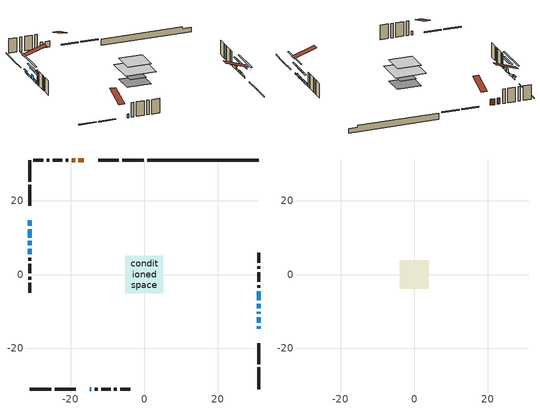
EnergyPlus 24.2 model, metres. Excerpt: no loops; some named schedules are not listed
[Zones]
conditioned space
 floor outside (Floor1 construction): -2.69,-2.69 -2.69,2.69 2.69,2.69 2.69,-2.69 z0.56
 floor adiabatic (AdiabaticFloorConstruction): -5.11,-5.11 -5.11,5.11 5.11,5.11 5.11,-5.11 z3
 floor foundation (Slab1 construction): -4.02,-3.55 -4.02,3.55 4.02,3.55 4.02,-3.55 z-1.57
 wall outside (RimJoist1 construction): -0.07,31.13 -5.94,31.13 / -31.13,-31.13 -25.27,-31.13 / -31.13,31.13 -31.13,25.27 / 31.13,-31.13 31.13,-25.27 z0.56:0.86
 wall outside (RimJoist2 construction): -6.87,31.13 -12.55,31.13 / -24.34,-31.13 -18.66,-31.13 / -31.13,24.34 -31.13,18.66 / 31.13,-24.34 31.13,-18.66 z0.56:0.86
 wall outside (AdiabaticWallConstruction 1): -16.41,31.13 -17.88,31.13 / -18.81,31.13 -19.68,31.13 z0.56:2.59
 wall outside (AdiabaticWallConstruction): -14.8,-31.13 -14.39,-31.13 z0.56:1.78; -31.13,14.8 -31.13,13.27 / 31.13,-13.16 31.13,-11.63 / 31.13,-10.71 31.13,-10.09 / -31.13,7.03 -31.13,5.51 z0.56:1.48; 31.13,-14.8 31.13,-14.09 z0.56:1.07; -31.13,12.35 -31.13,10.06 z0.56:1.17; 31.13,-9.17 31.13,-7.95 / 31.13,-7.02 31.13,-4.58 z0.56:1.32; -31.13,9.13 -31.13,7.96 z0.56:2.08
 wall outside (Wall1 construction): -20.61,31.13 -21.39,31.13 / -13.46,-31.13 -12.67,-31.13 / -31.13,4.58 -31.13,3.79 / 31.13,-3.65 31.13,-2.86 z0.56:5.44
 wall outside (Wall2 construction): -22.32,31.13 -24.9,31.13 / -11.74,-31.13 -9.16,-31.13 / -31.13,2.86 -31.13,0.28 / 31.13,-1.93 31.13,0.64 z0.56:5.44
 wall outside (Wall3 construction): -25.83,31.13 -26.55,31.13 / -8.23,-31.13 -7.51,-31.13 / -31.13,-0.64 -31.13,-1.37 / 31.13,1.57 31.13,2.3 z0.56:5.44
 wall outside (Wall4 construction): -27.48,31.13 -30.2,31.13 / -6.58,-31.13 -3.86,-31.13 / -31.13,-2.3 -31.13,-5.02 / 31.13,3.22 31.13,5.95 z0.56:5.44
 wall foundation (FoundationWall1 construction): 0.86,31.13,-1.57 0.86,31.13,0.56 28.11,31.13,0.56 28.11,31.13,-0.02 31.13,31.13,-0.02 31.13,31.13,-1.57
 window (WindowConstruction 7): -14.8,-31.13 -14.39,-31.13 z0.56:1.78
 window (WindowConstruction 6): -31.13,14.8 -31.13,13.27 z0.56:1.47
 window (WindowConstruction 8): 31.13,-14.8 31.13,-14.09 z0.56:1.07
 window (WindowConstruction 9): -31.13,12.34 -31.13,10.06 z0.56:1.17
 window (WindowConstruction): 31.13,-13.16 31.13,-11.63 z0.56:1.47
 window (WindowConstruction 1): 31.13,-10.71 31.13,-10.1 z0.56:1.47
 window (WindowConstruction 2): 31.13,-9.17 31.13,-7.95 z0.56:1.32
 window (WindowConstruction 3): -31.13,9.13 -31.13,7.96 z0.56:2.08
 window (WindowConstruction 4): -31.13,7.03 -31.13,5.51 z0.56:1.47
 window (WindowConstruction 5): 31.13,-7.02 31.13,-4.58 z0.56:1.32
 door (Door): -16.41,31.13 -17.88,31.13 z0.56:2.59
 door (Door 1): -18.81,31.13 -19.68,31.13 z0.56:2.59
 ceiling adiabatic (AdiabaticFloorConstruction): 5.11,-5.11 5.11,5.11 -5.11,5.11 -5.11,-5.11 z3
attic - vented
 floor to conditioned space (Floor2 construction Reversed): -3.9,-3.9 -3.9,3.9 3.9,3.9 3.9,-3.9 z5.44
 roof outside (Roof1 construction): -15.48,31.13,5.44 -15.48,23.53,7.97 -13.48,23.53,7.97 -13.48,31.13,5.44; -15.73,-31.13,5.44 -15.73,-23.53,7.97 -17.73,-23.53,7.97 -17.73,-31.13,5.44; -31.13,15.73,5.44 -23.53,15.73,7.97 -23.53,17.73,7.97 -31.13,17.73,5.44; 31.13,-15.73,5.44 23.53,-15.73,7.97 23.53,-17.73,7.97 31.13,-17.73,5.44
shading: -31.13,13.07 -31.13,15 -31.55,15 -31.55,13.07 z1.68; 31.13,-8.99 31.13,-19.9 31.55,-19.9 31.55,-8.99 z6.17; -31.13,4.96 -31.13,17.44 -31.55,17.44 -31.55,4.96 z6.27; 31.13,-9 31.13,-15.8 31.55,-15.8 31.55,-9 z4.11; 31.13,-7.46 31.13,-13.35 31.55,-13.35 31.55,-7.46 z4.11; 31.13,-5.31 31.13,-11.81 31.55,-11.81 31.55,-5.31 z3.96; -31.13,5.32 -31.13,11.77 -31.55,11.77 -31.55,5.32 z4.72; -31.13,2.87 -31.13,9.67 -31.55,9.67 -31.55,2.87 z4.11; 31.13,-4.38 31.13,-7.22 31.55,-7.22 31.55,-4.38 z1.52
[Building]
Building 1: Terrain=Suburbs
[Site:Location]
Trenton AP_ON: Latitude {deg}=44.12; Longitude {deg}=-77.53; Time Zone {hr}=-5; Elevation {m}=86; Keep Site Location Information=Yes
[Site:GroundTemperature:Shallow]
3.8015, 1.8568, 1.70106, 2.62392, 6.3287, 10.0162, 13.2131, 15.2382, 15.4103, 13.7632, 10.6478, 7.07342
[Site:WaterMainsTemperature]
Calculation Method=Schedule; Temperature Schedule=mains temperature schedule
[Material] Roughness=Rough; Thermal Absorptance=0.9
Name | Thickness {m} | Conductivity {W/m-K} | Density {kg/m3} | Specific Heat {J/kg-K} | Solar Absorptance | Visible Absorptance
asphalt or fiberglass shingles | 0.00635 | 0.162714 | 1121.4 | 1465.45 | 0.95 | 0.95
ceiling loosefill ins | 0.0846667 | 0.0480833 | 16.02 | 1046.75 | 0.7 | 0.7
ceiling stud and cavity | 0.1397 | 0.422 | 65.682 | 1177.47 | 0.7 | 0.7
concrete 4.0 in. | 0.1016 | 1.803125 | 2242.8 | 837.4 | 0.7 | 0.7
concrete 8.0 in. | 0.2032 | 1.803125 | 2242.8 | 837.4 | 0.7 | 0.7
door material | 0.04445 | 0.327969 | 512.64 | 1214.23 | 0.7 | 0.7
door material 1 | 0.04445 | 0.188738 | 512.64 | 1214.23 | 0.7 | 0.7
exterior vertical ins | 0.0301356 | 0.029427 | 32.04 | 1214.23 | 0.7 | 0.7
floor covering | 0.0127 | 0.0433444 | 54.468 | 1339.84 | 0.6 | 0.6
floor rigid ins; wall rigid ins | 0.512978 | 0.029427 | 32.04 | 1214.23 | 0.7 | 0.7
floor stud and cavity | 0.1397 | 0.120721 | 92.3553 | 1139.71 | 0.7 | 0.7
floor stud and cavity 1 | 0.1397 | 1.75129 | 37.0049 | 1207.88 | 0.7 | 0.7
furniture material conditioned space 1 | 0.1524 | 0.115458 | 640.8 | 1214.23 | 0.6 | 0.6
gypsum board | 0.0127 | 0.160291 | 801 | 837.4 | 0.6 | 0.6
gypsum board 1 | 0.0127 | 0.160291 | 801 | 837.4 | 0.7 | 0.7
osb sheathing 0.5 in. | 0.0127 | 0.115458 | 512.64 | 1214.23 | 0.7 | 0.7
osb sheathing 0.75 in. | 0.01905 | 0.115458 | 512.64 | 1214.23 | 0.7 | 0.7
osb sheathing 2.0 in. | 0.0508 | 0.115458 | 512.64 | 1214.23 | 0.7 | 0.7
rim joist stud and cavity | 0.0508 | 0.0451784 | 125.044 | 1163.47 | 0.6 | 0.6
rim joist stud and cavity 1 | 0.0508 | 0.055419 | 125.044 | 1163.47 | 0.6 | 0.6
wall stud and cavity | 0.1397 | 0.104668 | 139.0536 | 1170.24 | 0.7 | 0.7
wall stud and cavity 1 | 0.1397 | 0.117365 | 139.0536 | 1170.24 | 0.7 | 0.7
wall stud and cavity 2 | 0.1397 | 0.105363 | 139.0536 | 1170.24 | 0.7 | 0.7
wall stud and cavity 3 | 0.1397 | 0.117713 | 139.0536 | 1170.24 | 0.7 | 0.7
wall stud and cavity 4 | 0.0889 | 0.380278 | 52.3479 | 1209.89 | 0.7 | 0.7
wall stud and cavity 5 | 0.0889 | 0.391764 | 83.0341 | 1211.67 | 0.7 | 0.7
wood siding | 0.0254 | 0.102417 | 544.68 | 1172.36 | 0.91 | 0.91
wood siding 1; wood siding 2; wood siding 3 | 0.0254 | 0.102417 | 544.68 | 1172.36 | 0.7 | 0.7
[WindowMaterial:SimpleGlazingSystem]
Name | U-Factor {W/m2-K} | Solar Heat Gain Coefficient
WindowMaterial | 2.45346 | 0.62
WindowMaterial 1 | 2.56248 | 0.57
WindowMaterial 2 | 2.94859 | 0.64
WindowMaterial 3 | 2.42337 | 0.63
WindowMaterial 4 | 3.026374 | 0.54
WindowMaterial 5 | 3.00537 | 0.57
WindowMaterial 6 | 2.58292 | 0.56
[Construction]
AdiabaticFloorConstruction: floor stud and cavity 1, floor rigid ins, osb sheathing 0.75 in., floor covering
AdiabaticWallConstruction: wood siding 2, wall rigid ins, wall stud and cavity 4, gypsum board
AdiabaticWallConstruction 1: wood siding 3, wall rigid ins, wall stud and cavity 4, gypsum board
Door: door material
Door 1: door material 1
Floor1 construction: floor stud and cavity, osb sheathing 0.75 in., floor covering
Floor2 construction Reversed: gypsum board, ceiling stud and cavity, ceiling loosefill ins
FoundationWall1 construction: concrete 8.0 in., gypsum board 1
furniture construction conditioned space 1: furniture material conditioned space 1
PartitionWallConstruction: gypsum board, wall stud and cavity 5, gypsum board
RimJoist1 construction: wood siding 1, osb sheathing 2.0 in., rim joist stud and cavity
RimJoist2 construction: wood siding 1, osb sheathing 2.0 in., rim joist stud and cavity 1
Roof1 construction: asphalt or fiberglass shingles
Slab1 construction: concrete 4.0 in.
Wall1 construction: wood siding, osb sheathing 0.5 in., wall stud and cavity, gypsum board
Wall2 construction: wood siding, osb sheathing 0.5 in., wall stud and cavity 1, gypsum board
Wall3 construction: wood siding, osb sheathing 0.5 in., wall stud and cavity 2, gypsum board
Wall4 construction: wood siding, osb sheathing 0.5 in., wall stud and cavity 3, gypsum board
WindowConstruction; WindowConstruction 4; WindowConstruction 6: WindowMaterial
WindowConstruction 1: WindowMaterial 1
WindowConstruction 2; WindowConstruction 5: WindowMaterial 2
WindowConstruction 3: WindowMaterial 3
WindowConstruction 7: WindowMaterial 4
WindowConstruction 8: WindowMaterial 5
WindowConstruction 9: WindowMaterial 6
[Zone] Multiplier=1; Part of Total Floor Area=Yes
Name | Volume {m3}
attic - vented | 25.1036
conditioned space | 405.1
[Space]
Name | Zone | Volume {m3}
attic - vented 1 | attic - vented | 25.1036
conditioned space 1 | conditioned space | 405.1
[ZoneInfiltration:EffectiveLeakageArea]
infil attic - vented 1: Zone or Space=attic - vented 1; Schedule=Always On Discrete; Effective Air Leakage Area {cm2}=2661.38; Stack Coefficient=0.000176316; Wind Coefficient=8.97153e-06
[ZoneMixing]
whole house fan mix: Zone or Space=attic - vented; Schedule=Always On Continuous; Design Flow Rate Calculation Method=Flow/Zone; Design Flow Rate {m3/s}=0; Source Zone or Space=conditioned space
[SurfaceProperty:ExposedFoundationPerimeter]
Slab1: Exposed Perimeter Calculation Method=TotalExposedPerimeter; Total Exposed Perimeter {m}=30.278
[InternalMass] Zone or ZoneList=conditioned space; Space or SpaceList=conditioned space 1
Name | Construction | Surface Area {m2}
furniture mass conditioned space 1 | furniture construction conditioned space 1 | 76.2282
partition wall mass | PartitionWallConstruction | 190.571
[Lights]
interior lighting: Zone or ZoneList or Space or SpaceList=conditioned space 1; Schedule=interior lighting schedule; Design Level Calculation Method=LightingLevel; Lighting Level {W}=343.2; Return Air Fraction=0; Fraction Radiant=0.6; Fraction Visible=0.2; Fraction Replaceable=1
[People]
occupants: Zone or ZoneList or Space or SpaceList=conditioned space 1; Number of People Schedule=occupants schedule; Number of People Calculation Method=People; Number of People=3; Fraction Radiant=0.314171; Sensible Heat Fraction=0.56303; Activity Level Schedule=occupants activity schedule; Carbon Dioxide Generation Rate {m3/s-W}=0; Enable ASHRAE 55 Comfort Warnings=No; Mean Radiant Temperature Calculation Type=EnclosureAveraged
[ElectricEquipment] Zone or ZoneList or Space or SpaceList=conditioned space 1; Design Level Calculation Method=EquipmentLevel
Name | Schedule | Design Level {W} | Fraction Latent | Fraction Radiant | Fraction Lost
clothes dryer | clothes dryer schedule | 140.772 | 0.015 | 0.081 | 0.85
clothes washer | clothes washer schedule | 32.1985 | 0.03 | 0.162 | 0.7
cooking range | cooking range schedule | 215.147 | 0.08 | 0.432 | 0.2
dishwasher | dishwasher schedule | 66.8632 | 0.3 | 0.18 | 0.4
fridge | fridge schedule | 72.9452 | 0 | 0.6 | 0
mech vent bath fan 0 | mech vent bath fan 0 schedule | 2.2 | 0 | 0 | 1
mech vent house fan | mech vent house fan schedule | 0 | 0 | 0 | 1
mech vent house fan cfis | mech vent house fan cfis schedule | 0 | 0 | 0 | 0
misc plug loads | misc plug loads schedule | 494.7 | 0.045 | 0.513 | 0.1
whole house fan | Always On Discrete | 0 | 0 | 0 | 1
[OtherEquipment] Zone or ZoneList or Space or SpaceList=conditioned space 1; Design Level Calculation Method=EquipmentLevel
Name | Fuel Type | Schedule | Design Level {W} | Fraction Latent | Fraction Radiant | Fraction Lost
clothes dryer 1 | Electricity | clothes dryer schedule | 0 | 0.015 | 0.081 | 0.85
cooking range 1 | Electricity | cooking range schedule | 0 | 0.08 | 0.432 | 0.2
general water use latent | None | general water use schedule | 62.594 | 1 | 0 | 0
general water use sensible | None | general water use schedule | -61.6891 | 0 | 0.6 | 0
mech vent house fan latent load | None | Always On Discrete | 0 | 1 | 0 | 0
mech vent house fan sensible load | None | Always On Discrete | 0 | 0 | 0 | 0
water heater energy adjustment1 | NaturalGas | Always On Discrete | 0.01 | 0 | 0 | 1
[ZoneInfiltration:DesignFlowRate] Zone or ZoneList or Space or SpaceList=conditioned space 1; Schedule=Always On Discrete; Design Flow Rate Calculation Method=Flow/Zone; Design Flow Rate {m3/s}=0
infil flow; natural vent flow; whole house fan flow
[Foundation:Kiva]
Foundation Kiva 1: Initial Indoor Air Temperature {C}=18; Wall Height Above Grade {m}=0.560009; Wall Depth Below Slab {m}=0.2032; Custom Block Material Name 1=exterior vertical ins; Custom Block Depth 1 {m}=2.13; Custom Block X Position 1 {m}=0.2159; Custom Block Z Position 1 {m}=0
[Foundation:Kiva:Settings]
Soil Conductivity {W/m-K}=0.849921; Soil Density {kg/m3}=1842.3; Soil Specific Heat {J/kg-K}=418.7; Ground Solar Absorptivity=0.9; Ground Thermal Absorptivity=0.9; Ground Surface Roughness {m}=0.03; Far-Field Width {m}=40; Deep-Ground Boundary Condition=ZeroFlux; Deep-Ground Depth {m}=40; Minimum Cell Dimension {m}=0.2; Maximum Cell Growth Coefficient=3; Simulation Timestep=Timestep
[Exterior:Lights]
exterior lighting: Schedule=exterior lighting schedule; Design Level {W}=75.6
[Schedule:Constant]
Name | Hourly Value
Always On Continuous; mech vent house fan schedule; mech vent house fan cfis schedule; Always On Discrete | 1
occupants activity schedule | 117.228
fridge schedule | 0
[Schedule:Week:Daily]
interior lighting schedule Week Rule - Jan1-Jan27: interior lighting schedule day, interior lighting schedule day, interior lighting schedule day, interior lighting schedule day, interior lighting schedule day, interior lighting schedule day, interior lighting schedule day, interior lighting schedule default day, interior lighting schedule default day, interior lighting schedule default day, interior lighting schedule default day, interior lighting schedule default day
interior lighting schedule Week Rule - Jan28-Feb3: interior lighting schedule day, interior lighting schedule day, interior lighting schedule day, interior lighting schedule day, interior lighting schedule day 1, interior lighting schedule day 1, interior lighting schedule day 1, interior lighting schedule default day, interior lighting schedule default day, interior lighting schedule default day, interior lighting schedule default day, interior lighting schedule default day
interior lighting schedule Week Rule - Feb4-Feb24: interior lighting schedule day 1, interior lighting schedule day 1, interior lighting schedule day 1, interior lighting schedule day 1, interior lighting schedule day 1, interior lighting schedule day 1, interior lighting schedule day 1, interior lighting schedule default day, interior lighting schedule default day, interior lighting schedule default day, interior lighting schedule default day, interior lighting schedule default day
interior lighting schedule Week Rule - Feb25-Mar3: interior lighting schedule day 1, interior lighting schedule day 1, interior lighting schedule day 1, interior lighting schedule day 1, interior lighting schedule day 2, interior lighting schedule day 2, interior lighting schedule day 2, interior lighting schedule default day, interior lighting schedule default day, interior lighting schedule default day, interior lighting schedule default day, interior lighting schedule default day
interior lighting schedule Week Rule - Mar4-Mar31: interior lighting schedule day 2, interior lighting schedule day 2, interior lighting schedule day 2, interior lighting schedule day 2, interior lighting schedule day 2, interior lighting schedule day 2, interior lighting schedule day 2, interior lighting schedule default day, interior lighting schedule default day, interior lighting schedule default day, interior lighting schedule default day, interior lighting schedule default day
interior lighting schedule Week Rule - Apr1-Apr28: interior lighting schedule day 3, interior lighting schedule day 3, interior lighting schedule day 3, interior lighting schedule day 3, interior lighting schedule day 3, interior lighting schedule day 3, interior lighting schedule day 3, interior lighting schedule default day, interior lighting schedule default day, interior lighting schedule default day, interior lighting schedule default day, interior lighting schedule default day
interior lighting schedule Week Rule - Apr29-May5: interior lighting schedule day 3, interior lighting schedule day 3, interior lighting schedule day 4, interior lighting schedule day 4, interior lighting schedule day 4, interior lighting schedule day 4, interior lighting schedule day 4, interior lighting schedule default day, interior lighting schedule default day, interior lighting schedule default day, interior lighting schedule default day, interior lighting schedule default day
interior lighting schedule Week Rule - May6-May26: interior lighting schedule day 4, interior lighting schedule day 4, interior lighting schedule day 4, interior lighting schedule day 4, interior lighting schedule day 4, interior lighting schedule day 4, interior lighting schedule day 4, interior lighting schedule default day, interior lighting schedule default day, interior lighting schedule default day, interior lighting schedule default day, interior lighting schedule default day
interior lighting schedule Week Rule - May27-Jun2: interior lighting schedule day 4, interior lighting schedule day 4, interior lighting schedule day 4, interior lighting schedule day 4, interior lighting schedule day 4, interior lighting schedule day 5, interior lighting schedule day 5, interior lighting schedule default day, interior lighting schedule default day, interior lighting schedule default day, interior lighting schedule default day, interior lighting schedule default day
interior lighting schedule Week Rule - Jun3-Jun30: interior lighting schedule day 5, interior lighting schedule day 5, interior lighting schedule day 5, interior lighting schedule day 5, interior lighting schedule day 5, interior lighting schedule day 5, interior lighting schedule day 5, interior lighting schedule default day, interior lighting schedule default day, interior lighting schedule default day, interior lighting schedule default day, interior lighting schedule default day
interior lighting schedule Week Rule - Jul1-Jul28: interior lighting schedule day 6, interior lighting schedule day 6, interior lighting schedule day 6, interior lighting schedule day 6, interior lighting schedule day 6, interior lighting schedule day 6, interior lighting schedule day 6, interior lighting schedule default day, interior lighting schedule default day, interior lighting schedule default day, interior lighting schedule default day, interior lighting schedule default day
interior lighting schedule Week Rule - Jul29-Aug4: interior lighting schedule day 6, interior lighting schedule day 6, interior lighting schedule day 6, interior lighting schedule day 7, interior lighting schedule day 7, interior lighting schedule day 7, interior lighting schedule day 7, interior lighting schedule default day, interior lighting schedule default day, interior lighting schedule default day, interior lighting schedule default day, interior lighting schedule default day
interior lighting schedule Week Rule - Aug5-Aug25: interior lighting schedule day 7, interior lighting schedule day 7, interior lighting schedule day 7, interior lighting schedule day 7, interior lighting schedule day 7, interior lighting schedule day 7, interior lighting schedule day 7, interior lighting schedule default day, interior lighting schedule default day, interior lighting schedule default day, interior lighting schedule default day, interior lighting schedule default day
interior lighting schedule Week Rule - Aug26-Sep1: interior lighting schedule day 7, interior lighting schedule day 7, interior lighting schedule day 7, interior lighting schedule day 7, interior lighting schedule day 7, interior lighting schedule day 7, interior lighting schedule day 8, interior lighting schedule default day, interior lighting schedule default day, interior lighting schedule default day, interior lighting schedule default day, interior lighting schedule default day
interior lighting schedule Week Rule - Sep2-Sep29: interior lighting schedule day 8, interior lighting schedule day 8, interior lighting schedule day 8, interior lighting schedule day 8, interior lighting schedule day 8, interior lighting schedule day 8, interior lighting schedule day 8, interior lighting schedule default day, interior lighting schedule default day, interior lighting schedule default day, interior lighting schedule default day, interior lighting schedule default day
interior lighting schedule Week Rule - Sep30-Oct6: interior lighting schedule day 8, interior lighting schedule day 9, interior lighting schedule day 9, interior lighting schedule day 9, interior lighting schedule day 9, interior lighting schedule day 9, interior lighting schedule day 9, interior lighting schedule default day, interior lighting schedule default day, interior lighting schedule default day, interior lighting schedule default day, interior lighting schedule default day
interior lighting schedule Week Rule - Oct7-Oct27: interior lighting schedule day 9, interior lighting schedule day 9, interior lighting schedule day 9, interior lighting schedule day 9, interior lighting schedule day 9, interior lighting schedule day 9, interior lighting schedule day 9, interior lighting schedule default day, interior lighting schedule default day, interior lighting schedule default day, interior lighting schedule default day, interior lighting schedule default day
interior lighting schedule Week Rule - Oct28-Nov3: interior lighting schedule day 9, interior lighting schedule day 9, interior lighting schedule day 9, interior lighting schedule day 9, interior lighting schedule day 10, interior lighting schedule day 10, interior lighting schedule day 10, interior lighting schedule default day, interior lighting schedule default day, interior lighting schedule default day, interior lighting schedule default day, interior lighting schedule default day
interior lighting schedule Week Rule - Nov4-Nov24: interior lighting schedule day 10, interior lighting schedule day 10, interior lighting schedule day 10, interior lighting schedule day 10, interior lighting schedule day 10, interior lighting schedule day 10, interior lighting schedule day 10, interior lighting schedule default day, interior lighting schedule default day, interior lighting schedule default day, interior lighting schedule default day, interior lighting schedule default day
interior lighting schedule Week Rule - Nov25-Dec1: interior lighting schedule day 10, interior lighting schedule day 10, interior lighting schedule day 10, interior lighting schedule day 10, interior lighting schedule day 10, interior lighting schedule day 10, interior lighting schedule day 11, interior lighting schedule default day, interior lighting schedule default day, interior lighting schedule default day, interior lighting schedule default day, interior lighting schedule default day
interior lighting schedule Week Rule - Dec2-Dec31: interior lighting schedule day 11, interior lighting schedule day 11, interior lighting schedule day 11, interior lighting schedule day 11, interior lighting schedule day 11, interior lighting schedule day 11, interior lighting schedule day 11, interior lighting schedule default day, interior lighting schedule default day, interior lighting schedule default day, interior lighting schedule default day, interior lighting schedule default day
occupants schedule Week Rule - Jan1-Dec31: occupants schedule day, occupants schedule day, occupants schedule day, occupants schedule day, occupants schedule day, occupants schedule day, occupants schedule day, occupants schedule default day, occupants schedule default day, occupants schedule default day, occupants schedule default day, occupants schedule default day
clothes dryer schedule Week Rule - Jan1-Dec31: clothes dryer schedule day, clothes dryer schedule day, clothes dryer schedule day, clothes dryer schedule day, clothes dryer schedule day, clothes dryer schedule day, clothes dryer schedule day, clothes dryer schedule default day, clothes dryer schedule default day, clothes dryer schedule default day, clothes dryer schedule default day, clothes dryer schedule default day
clothes washer schedule Week Rule - Jan1-Dec31: clothes washer schedule day, clothes washer schedule day, clothes washer schedule day, clothes washer schedule day, clothes washer schedule day, clothes washer schedule day, clothes washer schedule day, clothes washer schedule default day, clothes washer schedule default day, clothes washer schedule default day, clothes washer schedule default day, clothes washer schedule default day
cooking range schedule Week Rule - Jan1-Dec31: cooking range schedule day, cooking range schedule day, cooking range schedule day, cooking range schedule day, cooking range schedule day, cooking range schedule day, cooking range schedule day, cooking range schedule default day, cooking range schedule default day, cooking range schedule default day, cooking range schedule default day, cooking range schedule default day
dishwasher schedule Week Rule - Jan1-Dec31: dishwasher schedule day, dishwasher schedule day, dishwasher schedule day, dishwasher schedule day, dishwasher schedule day, dishwasher schedule day, dishwasher schedule day, dishwasher schedule default day, dishwasher schedule default day, dishwasher schedule default day, dishwasher schedule default day, dishwasher schedule default day
mech vent bath fan 0 schedule Week Rule - Jan1-Dec31: mech vent bath fan 0 schedule day, mech vent bath fan 0 schedule day, mech vent bath fan 0 schedule day, mech vent bath fan 0 schedule day, mech vent bath fan 0 schedule day, mech vent bath fan 0 schedule day, mech vent bath fan 0 schedule day, mech vent bath fan 0 schedule default day, mech vent bath fan 0 schedule default day, mech vent bath fan 0 schedule default day, mech vent bath fan 0 schedule default day, mech vent bath fan 0 schedule default day
misc plug loads schedule Week Rule - Jan1-Dec31: misc plug loads schedule day, misc plug loads schedule day, misc plug loads schedule day, misc plug loads schedule day, misc plug loads schedule day, misc plug loads schedule day, misc plug loads schedule day, misc plug loads schedule default day, misc plug loads schedule default day, misc plug loads schedule default day, misc plug loads schedule default day, misc plug loads schedule default day
general water use schedule Week Rule - Jan1-Dec31: general water use schedule day, general water use schedule day, general water use schedule day, general water use schedule day, general water use schedule day, general water use schedule day, general water use schedule day, general water use schedule default day, general water use schedule default day, general water use schedule default day, general water use schedule default day, general water use schedule default day
exterior lighting schedule Week Rule - Jan1-Jan27: exterior lighting schedule day, exterior lighting schedule day, exterior lighting schedule day, exterior lighting schedule day, exterior lighting schedule day, exterior lighting schedule day, exterior lighting schedule day, exterior lighting schedule default day, exterior lighting schedule default day, exterior lighting schedule default day, exterior lighting schedule default day, exterior lighting schedule default day
exterior lighting schedule Week Rule - Jan28-Feb3: exterior lighting schedule day, exterior lighting schedule day, exterior lighting schedule day, exterior lighting schedule day, exterior lighting schedule day 1, exterior lighting schedule day 1, exterior lighting schedule day 1, exterior lighting schedule default day, exterior lighting schedule default day, exterior lighting schedule default day, exterior lighting schedule default day, exterior lighting schedule default day
exterior lighting schedule Week Rule - Feb4-Feb24: exterior lighting schedule day 1, exterior lighting schedule day 1, exterior lighting schedule day 1, exterior lighting schedule day 1, exterior lighting schedule day 1, exterior lighting schedule day 1, exterior lighting schedule day 1, exterior lighting schedule default day, exterior lighting schedule default day, exterior lighting schedule default day, exterior lighting schedule default day, exterior lighting schedule default day
exterior lighting schedule Week Rule - Feb25-Mar3: exterior lighting schedule day 1, exterior lighting schedule day 1, exterior lighting schedule day 1, exterior lighting schedule day 1, exterior lighting schedule day 2, exterior lighting schedule day 2, exterior lighting schedule day 2, exterior lighting schedule default day, exterior lighting schedule default day, exterior lighting schedule default day, exterior lighting schedule default day, exterior lighting schedule default day
exterior lighting schedule Week Rule - Mar4-Mar31: exterior lighting schedule day 2, exterior lighting schedule day 2, exterior lighting schedule day 2, exterior lighting schedule day 2, exterior lighting schedule day 2, exterior lighting schedule day 2, exterior lighting schedule day 2, exterior lighting schedule default day, exterior lighting schedule default day, exterior lighting schedule default day, exterior lighting schedule default day, exterior lighting schedule default day
exterior lighting schedule Week Rule - Apr1-Apr28: exterior lighting schedule day 3, exterior lighting schedule day 3, exterior lighting schedule day 3, exterior lighting schedule day 3, exterior lighting schedule day 3, exterior lighting schedule day 3, exterior lighting schedule day 3, exterior lighting schedule default day, exterior lighting schedule default day, exterior lighting schedule default day, exterior lighting schedule default day, exterior lighting schedule default day
exterior lighting schedule Week Rule - Apr29-May5: exterior lighting schedule day 3, exterior lighting schedule day 3, exterior lighting schedule day 4, exterior lighting schedule day 4, exterior lighting schedule day 4, exterior lighting schedule day 4, exterior lighting schedule day 4, exterior lighting schedule default day, exterior lighting schedule default day, exterior lighting schedule default day, exterior lighting schedule default day, exterior lighting schedule default day
exterior lighting schedule Week Rule - May6-May26: exterior lighting schedule day 4, exterior lighting schedule day 4, exterior lighting schedule day 4, exterior lighting schedule day 4, exterior lighting schedule day 4, exterior lighting schedule day 4, exterior lighting schedule day 4, exterior lighting schedule default day, exterior lighting schedule default day, exterior lighting schedule default day, exterior lighting schedule default day, exterior lighting schedule default day
exterior lighting schedule Week Rule - May27-Jun2: exterior lighting schedule day 4, exterior lighting schedule day 4, exterior lighting schedule day 4, exterior lighting schedule day 4, exterior lighting schedule day 4, exterior lighting schedule day 5, exterior lighting schedule day 5, exterior lighting schedule default day, exterior lighting schedule default day, exterior lighting schedule default day, exterior lighting schedule default day, exterior lighting schedule default day
exterior lighting schedule Week Rule - Jun3-Jun30: exterior lighting schedule day 5, exterior lighting schedule day 5, exterior lighting schedule day 5, exterior lighting schedule day 5, exterior lighting schedule day 5, exterior lighting schedule day 5, exterior lighting schedule day 5, exterior lighting schedule default day, exterior lighting schedule default day, exterior lighting schedule default day, exterior lighting schedule default day, exterior lighting schedule default day
exterior lighting schedule Week Rule - Jul1-Jul28: exterior lighting schedule day 6, exterior lighting schedule day 6, exterior lighting schedule day 6, exterior lighting schedule day 6, exterior lighting schedule day 6, exterior lighting schedule day 6, exterior lighting schedule day 6, exterior lighting schedule default day, exterior lighting schedule default day, exterior lighting schedule default day, exterior lighting schedule default day, exterior lighting schedule default day
exterior lighting schedule Week Rule - Jul29-Aug4: exterior lighting schedule day 6, exterior lighting schedule day 6, exterior lighting schedule day 6, exterior lighting schedule day 7, exterior lighting schedule day 7, exterior lighting schedule day 7, exterior lighting schedule day 7, exterior lighting schedule default day, exterior lighting schedule default day, exterior lighting schedule default day, exterior lighting schedule default day, exterior lighting schedule default day
exterior lighting schedule Week Rule - Aug5-Aug25: exterior lighting schedule day 7, exterior lighting schedule day 7, exterior lighting schedule day 7, exterior lighting schedule day 7, exterior lighting schedule day 7, exterior lighting schedule day 7, exterior lighting schedule day 7, exterior lighting schedule default day, exterior lighting schedule default day, exterior lighting schedule default day, exterior lighting schedule default day, exterior lighting schedule default day
exterior lighting schedule Week Rule - Aug26-Sep1: exterior lighting schedule day 7, exterior lighting schedule day 7, exterior lighting schedule day 7, exterior lighting schedule day 7, exterior lighting schedule day 7, exterior lighting schedule day 7, exterior lighting schedule day 8, exterior lighting schedule default day, exterior lighting schedule default day, exterior lighting schedule default day, exterior lighting schedule default day, exterior lighting schedule default day
exterior lighting schedule Week Rule - Sep2-Sep29: exterior lighting schedule day 8, exterior lighting schedule day 8, exterior lighting schedule day 8, exterior lighting schedule day 8, exterior lighting schedule day 8, exterior lighting schedule day 8, exterior lighting schedule day 8, exterior lighting schedule default day, exterior lighting schedule default day, exterior lighting schedule default day, exterior lighting schedule default day, exterior lighting schedule default day
exterior lighting schedule Week Rule - Sep30-Oct6: exterior lighting schedule day 8, exterior lighting schedule day 9, exterior lighting schedule day 9, exterior lighting schedule day 9, exterior lighting schedule day 9, exterior lighting schedule day 9, exterior lighting schedule day 9, exterior lighting schedule default day, exterior lighting schedule default day, exterior lighting schedule default day, exterior lighting schedule default day, exterior lighting schedule default day
exterior lighting schedule Week Rule - Oct7-Oct27: exterior lighting schedule day 9, exterior lighting schedule day 9, exterior lighting schedule day 9, exterior lighting schedule day 9, exterior lighting schedule day 9, exterior lighting schedule day 9, exterior lighting schedule day 9, exterior lighting schedule default day, exterior lighting schedule default day, exterior lighting schedule default day, exterior lighting schedule default day, exterior lighting schedule default day
exterior lighting schedule Week Rule - Oct28-Nov3: exterior lighting schedule day 9, exterior lighting schedule day 9, exterior lighting schedule day 9, exterior lighting schedule day 9, exterior lighting schedule day 10, exterior lighting schedule day 10, exterior lighting schedule day 10, exterior lighting schedule default day, exterior lighting schedule default day, exterior lighting schedule default day, exterior lighting schedule default day, exterior lighting schedule default day
exterior lighting schedule Week Rule - Nov4-Nov24: exterior lighting schedule day 10, exterior lighting schedule day 10, exterior lighting schedule day 10, exterior lighting schedule day 10, exterior lighting schedule day 10, exterior lighting schedule day 10, exterior lighting schedule day 10, exterior lighting schedule default day, exterior lighting schedule default day, exterior lighting schedule default day, exterior lighting schedule default day, exterior lighting schedule default day
exterior lighting schedule Week Rule - Nov25-Dec1: exterior lighting schedule day 10, exterior lighting schedule day 10, exterior lighting schedule day 10, exterior lighting schedule day 10, exterior lighting schedule day 10, exterior lighting schedule day 10, exterior lighting schedule day 11, exterior lighting schedule default day, exterior lighting schedule default day, exterior lighting schedule default day, exterior lighting schedule default day, exterior lighting schedule default day
[Schedule:Year]
interior lighting schedule: interior lighting schedule Week Rule - Jan1-Jan27, 1, 1, 1, 27, interior lighting schedule Week Rule - Jan28-Feb3, 1, 28, 2, 3, interior lighting schedule Week Rule - Feb4-Feb24, 2, 4, 2, 24, interior lighting schedule Week Rule - Feb25-Mar3, 2, 25, 3, 3, interior lighting schedule Week Rule - Mar4-Mar31, 3, 4, 3, 31, interior lighting schedule Week Rule - Apr1-Apr28, 4, 1, 4, 28, interior lighting schedule Week Rule - Apr29-May5, 4, 29, 5, 5, interior lighting schedule Week Rule - May6-May26, 5, 6, 5, 26, interior lighting schedule Week Rule - May27-Jun2, 5, 27, 6, 2, interior lighting schedule Week Rule - Jun3-Jun30, 6, 3, 6, 30, interior lighting schedule Week Rule - Jul1-Jul28, 7, 1, 7, 28, interior lighting schedule Week Rule - Jul29-Aug4, 7, 29, 8, 4, interior lighting schedule Week Rule - Aug5-Aug25, 8, 5, 8, 25, interior lighting schedule Week Rule - Aug26-Sep1, 8, 26, 9, 1, interior lighting schedule Week Rule - Sep2-Sep29, 9, 2, 9, 29, interior lighting schedule Week Rule - Sep30-Oct6, 9, 30, 10, 6, interior lighting schedule Week Rule - Oct7-Oct27, 10, 7, 10, 27, interior lighting schedule Week Rule - Oct28-Nov3, 10, 28, 11, 3, interior lighting schedule Week Rule - Nov4-Nov24, 11, 4, 11, 24, interior lighting schedule Week Rule - Nov25-Dec1, 11, 25, 12, 1, interior lighting schedule Week Rule - Dec2-Dec31, 12, 2, 12, 31
occupants schedule: occupants schedule Week Rule - Jan1-Dec31, 1, 1, 12, 31
clothes dryer schedule: clothes dryer schedule Week Rule - Jan1-Dec31, 1, 1, 12, 31
clothes washer schedule: clothes washer schedule Week Rule - Jan1-Dec31, 1, 1, 12, 31
cooking range schedule: cooking range schedule Week Rule - Jan1-Dec31, 1, 1, 12, 31
dishwasher schedule: dishwasher schedule Week Rule - Jan1-Dec31, 1, 1, 12, 31
mech vent bath fan 0 schedule: mech vent bath fan 0 schedule Week Rule - Jan1-Dec31, 1, 1, 12, 31
misc plug loads schedule: misc plug loads schedule Week Rule - Jan1-Dec31, 1, 1, 12, 31
general water use schedule: general water use schedule Week Rule - Jan1-Dec31, 1, 1, 12, 31
exterior lighting schedule: exterior lighting schedule Week Rule - Jan1-Jan27, 1, 1, 1, 27, exterior lighting schedule Week Rule - Jan28-Feb3, 1, 28, 2, 3, exterior lighting schedule Week Rule - Feb4-Feb24, 2, 4, 2, 24, exterior lighting schedule Week Rule - Feb25-Mar3, 2, 25, 3, 3, exterior lighting schedule Week Rule - Mar4-Mar31, 3, 4, 3, 31, exterior lighting schedule Week Rule - Apr1-Apr28, 4, 1, 4, 28, exterior lighting schedule Week Rule - Apr29-May5, 4, 29, 5, 5, exterior lighting schedule Week Rule - May6-May26, 5, 6, 5, 26, exterior lighting schedule Week Rule - May27-Jun2, 5, 27, 6, 2, exterior lighting schedule Week Rule - Jun3-Jun30, 6, 3, 6, 30, exterior lighting schedule Week Rule - Jul1-Jul28, 7, 1, 7, 28, exterior lighting schedule Week Rule - Jul29-Aug4, 7, 29, 8, 4, exterior lighting schedule Week Rule - Aug5-Aug25, 8, 5, 8, 25, exterior lighting schedule Week Rule - Aug26-Sep1, 8, 26, 9, 1, exterior lighting schedule Week Rule - Sep2-Sep29, 9, 2, 9, 29, exterior lighting schedule Week Rule - Sep30-Oct6, 9, 30, 10, 6, exterior lighting schedule Week Rule - Oct7-Oct27, 10, 7, 10, 27, exterior lighting schedule Week Rule - Oct28-Nov3, 10, 28, 11, 3, exterior lighting schedule Week Rule - Nov4-Nov24, 11, 4, 11, 24, exterior lighting schedule Week Rule - Nov25-Dec1, 11, 25, 12, 1, exterior lighting schedule Week Rule - Dec2-Dec31, 12, 2, 12, 31
[Schedule:Compact]
mains temperature schedule: Through: 01/01, For: AllDays, Until: 24:00, 7.86667, Through: 01/02, For: AllDays, Until: 24:00, 7.8, Through: 01/03, For: AllDays, Until: 24:00, 7.735, Through: 01/04, For: AllDays, Until: 24:00, 7.67111, Through: 01/05, For: AllDays, Until: 24:00, 7.60778, Through: 01/06, For: AllDays, Until: 24:00, 7.54611, Through: 01/07, For: AllDays, Until: 24:00, 7.48611, Through: 01/08, For: AllDays, Until: 24:00, 7.42667, Through: 01/09, For: AllDays, Until: 24:00, 7.36889, Through: 01/10, For: AllDays, Until: 24:00, 7.31222, Through: 01/11, For: AllDays, Until: 24:00, 7.25722, Through: 01/12, For: AllDays, Until: 24:00, 7.20333, Through: 01/13, For: AllDays, Until: 24:00, 7.15056, Through: 01/14, For: AllDays, Until: 24:00, 7.09944, Through: 01/15, For: AllDays, Until: 24:00, 7.04944, Through: 01/16, For: AllDays, Until: 24:00, 7.00111, Through: 01/17, For: AllDays, Until: 24:00, 6.95389, Through: 01/18, For: AllDays, Until: 24:00, 6.90778, Through: 01/19, For: AllDays, Until: 24:00, 6.86389, Through: 01/20, For: AllDays, Until: 24:00, 6.82111, Through: 01/21, For: AllDays, Until: 24:00, 6.77944, Through: 01/22, For: AllDays, Until: 24:00, 6.73944, Through: 01/23, For: AllDays, Until: 24:00, 6.70111, Through: 01/24, For: AllDays, Until: 24:00, 6.66444, Through: 01/25, For: AllDays, Until: 24:00, 6.62889, Through: 01/26, For: AllDays, Until: 24:00, 6.595, Through: 01/27, For: AllDays, Until: 24:00, 6.56222, Through: 01/28, For: AllDays, Until: 24:00, 6.53167, Through: 01/29, For: AllDays, Until: 24:00, 6.50222, Through: 01/30, For: AllDays, Until: 24:00, 6.47444, Through: 01/31, For: AllDays, Until: 24:00, 6.44833, Through: 02/01, For: AllDays, Until: 24:00, 6.42333, Through: 02/02, For: AllDays, Until: 24:00, 6.40056, Through: 02/03, For: AllDays, Until: 24:00, 6.37889, Through: 02/04, For: AllDays, Until: 24:00, 6.35889, Through: 02/05, For: AllDays, Until: 24:00, 6.34056, Through: 02/06, For: AllDays, Until: 24:00, 6.32389, Through: 02/07, For: AllDays, Until: 24:00, 6.30833, Through: 02/08, For: AllDays, Until: 24:00, 6.295, Through: 02/09, For: AllDays, Until: 24:00, 6.28278, Through: 02/10, For: AllDays, Until: 24:00, 6.27278, Through: 02/11, For: AllDays, Until: 24:00, 6.26389, Through: 02/12, For: AllDays, Until: 24:00, 6.25667, Through: 02/13, For: AllDays, Until: 24:00, 6.25111, Through: 02/14, For: AllDays, Until: 24:00, 6.24722, Through: 02/15, For: AllDays, Until: 24:00, 6.245, Through: 02/16, For: AllDays, Until: 24:00, 6.24444, Through: 02/17, For: AllDays, Until: 24:00, 6.24556, Through: 02/18, For: AllDays, Until: 24:00, 6.24778, Through: 02/19, For: AllDays, Until: 24:00, 6.25222, Through: 02/20, For: AllDays, Until: 24:00, 6.25778, Through: 02/21, For: AllDays, Until: 24:00, 6.26556, Through: 02/22, For: AllDays, Until: 24:00, 6.27444, Through: 02/23, For: AllDays, Until: 24:00, 6.285, Through: 02/24, For: AllDays, Until: 24:00, 6.29778, Through: 02/25, For: AllDays, Until: 24:00, 6.31167, Through: 02/26, For: AllDays, Until: 24:00, 6.32722, Through: 02/27, For: AllDays, Until: 24:00, 6.34389, Through: 02/28, For: AllDays, Until: 24:00, 6.36278, Through: 03/01, For: AllDays, Until: 24:00, 6.38333, Through: 03/02, For: AllDays, Until: 24:00, 6.405, Through: 03/03, For: AllDays, Until: 24:00, 6.42833, Through: 03/04, For: AllDays, Until: 24:00, 6.45333, Through: 03/05, For: AllDays, Until: 24:00, 6.48, Through: 03/06, For: AllDays, Until: 24:00, 6.50833, Through: 03/07, For: AllDays, Until: 24:00, 6.53778, Through: 03/08, For: AllDays, Until: 24:00, 6.56889, Through: 03/09, For: AllDays, Until: 24:00, 6.60167, Through: 03/10, For: AllDays, Until: 24:00, 6.63611, Through: 03/11, For: AllDays, Until: 24:00, 6.67167, Through: 03/12, For: AllDays, Until: 24:00, 6.70889, Through: 03/13, For: AllDays, Until: 24:00, 6.74778, Through: 03/14, For: AllDays, Until: 24:00, 6.78778, Through: 03/15, For: AllDays, Until: 24:00, 6.82944, Through: 03/16, For: AllDays, Until: 24:00, 6.87278, Through: 03/17, For: AllDays, Until: 24:00, 6.91722, Through: 03/18, For: AllDays, Until: 24:00, 6.96333, Through: 03/19, For: AllDays, Until: 24:00, 7.01056, Through: 03/20, For: AllDays, Until: 24:00, 7.05944, Through: 03/21, For: AllDays, Until: 24:00, 7.11, Through: 03/22, For: AllDays, Until: 24:00, 7.16111, Through: 03/23, For: AllDays, Until: 24:00, 7.21444, Through: 03/24, For: AllDays, Until: 24:00, 7.26833, Through: 03/25, For: AllDays, Until: 24:00, 7.32389, Through: 03/26, For: AllDays, Until: 24:00, 7.38111, Through: 03/27, For: AllDays, Until: 24:00, 7.43889, Through: 03/28, For: AllDays, Until: 24:00, 7.49833, Through: 03/29, For: AllDays, Until: 24:00, 7.55889, Through: 03/30, For: AllDays, Until: 24:00, 7.62111, Through: 03/31, For: AllDays, Until: 24:00, 7.68389, Through: 04/01, For: AllDays, Until: 24:00, 7.74833, Through: 04/02, For: AllDays, Until: 24:00, 7.81389, Through: 04/03, For: AllDays, Until: 24:00, 7.88056, Through: 04/04, For: AllDays, Until: 24:00, 7.94833, Through: 04/05, For: AllDays, Until: 24:00, 8.01722, Through: 04/06, For: AllDays, Until: 24:00, 8.08722, Through: 04/07, For: AllDays, Until: 24:00, 8.15833, Through: 04/08, For: AllDays, Until: 24:00, 8.23056, Through: 04/09, For: AllDays, Until: 24:00, 8.30333, Through: 04/10, For: AllDays, Until: 24:00, 8.37778, Through: 04/11, For: AllDays, Until: 24:00, 8.45278, Through: 04/12, For: AllDays, Until: 24:00, 8.52889, Through: 04/13, For: AllDays, Until: 24:00, 8.60611, Through: 04/14, For: AllDays, Until: 24:00, 8.68389, Through: 04/15, For: AllDays, Until: 24:00, 8.76278, Through: 04/16, For: AllDays, Until: 24:00, 8.84278, Through: 04/17, For: AllDays, Until: 24:00, 8.92333, Through: 04/18, For: AllDays, Until: 24:00, 9.005, Through: 04/19, For: AllDays, Until: 24:00, 9.08722, Through: 04/20, For: AllDays, Until: 24:00, 9.17, Through: 04/21, For: AllDays, Until: 24:00, 9.25389, Through: 04/22, For: AllDays, Until: 24:00, 9.33833, Through: 04/23, For: AllDays, Until: 24:00, 9.42389, Through: 04/24, For: AllDays, Until: 24:00, 9.51, Through: 04/25, For: AllDays, Until: 24:00, 9.59611, Through: 04/26, For: AllDays, Until: 24:00, 9.68333, Through: 04/27, For: AllDays, Until: 24:00, 9.77111, Through: 04/28, For: AllDays, Until: 24:00, 9.86, Through: 04/29, For: AllDays, Until: 24:00, 9.94889, Through: 04/30, For: AllDays, Until: 24:00, 10.0383, Through: 05/01, For: AllDays, Until: 24:00, 10.1283, Through: 05/02, For: AllDays, Until: 24:00, 10.2189, Through: 05/03, For: AllDays, Until: 24:00, 10.3094, Through: 05/04, For: AllDays, Until: 24:00, 10.4006, Through: 05/05, For: AllDays, Until: 24:00, 10.4928, Through: 05/06, For: AllDays, Until: 24:00, 10.5844, Through: 05/07, For: AllDays, Until: 24:00, 10.6772, Through: 05/08, For: AllDays, Until: 24:00, 10.7694, Through: 05/09, For: AllDays, Until: 24:00, 10.8628, Through: 05/10, For: AllDays, Until: 24:00, 10.9561, Through: 05/11, For: AllDays, Until: 24:00, 11.0494, Through: 05/12, For: AllDays, Until: 24:00, 11.1433, Through: 05/13, For: AllDays, Until: 24:00, 11.2372, Through: 05/14, For: AllDays, Until: 24:00, 11.3311, Through: 05/15, For: AllDays, Until: 24:00, 11.425, Through: 05/16, For: AllDays, Until: 24:00, 11.5194, Through: 05/17, For: AllDays, Until: 24:00, 11.6133, Through: 05/18, For: AllDays, Until: 24:00, 11.7078, Through: 05/19, For: AllDays, Until: 24:00, 11.8022, Through: 05/20, For: AllDays, Until: 24:00, 11.8967, Through: 05/21, For: AllDays, Until: 24:00, 11.9906, Through: 05/22, For: AllDays, Until: 24:00, 12.085, Through: 05/23, For: AllDays, Until: 24:00, 12.1789, Through: 05/24, For: AllDays, Until: 24:00, 12.2728, Through: 05/25, For: AllDays, Until: 24:00, 12.3667, Through: 05/26, For: AllDays, Until: 24:00, 12.46, Through: 05/27, For: AllDays, Until: 24:00, 12.5533, Through: 05/28, For: AllDays, Until: 24:00, 12.6467, Through: 05/29, For: AllDays, Until: 24:00, 12.7394, Through: 05/30, For: AllDays, Until: 24:00, 12.8317, Through: 05/31, For: AllDays, Until: 24:00, 12.9239, Through: 06/01, For: AllDays, Until: 24:00, 13.0161, Through: 06/02, For: AllDays, Until: 24:00, 13.1072, Through: 06/03, For: AllDays, Until: 24:00, 13.1983, Through: 06/04, For: AllDays, Until: 24:00, 13.2889, Through: 06/05, For: AllDays, Until: 24:00, 13.3789, Through: 06/06, For: AllDays, Until: 24:00, 13.4689, Through: 06/07, For: AllDays, Until: 24:00, 13.5578, Through: 06/08, For: AllDays, Until: 24:00, 13.6467, Through: 06/09, For: AllDays, Until: 24:00, 13.7344, Through: 06/10, For: AllDays, Until: 24:00, 13.8217, Through: 06/11, For: AllDays, Until: 24:00, 13.9089, Through: 06/12, For: AllDays, Until: 24:00, 13.995, Through: 06/13, For: AllDays, Until: 24:00, 14.0806, Through: 06/14, For: AllDays, Until: 24:00, 14.165, Through: 06/15, For: AllDays, Until: 24:00, 14.2494, Through: 06/16, For: AllDays, Until: 24:00, 14.3328, Through: 06/17, For: AllDays, Until: 24:00, 14.415, Through: 06/18, For: AllDays, Until: 24:00, 14.4967, Through: 06/19, For: AllDays, Until: 24:00, 14.5778, Through: 06/20, For: AllDays, Until: 24:00, 14.6578, Through: 06/21, For: AllDays, Until: 24:00, 14.7372, Through: 06/22, For: AllDays, Until: 24:00, 14.8156, Through: 06/23, For: AllDays, Until: 24:00, 14.8928, Through: 06/24, For: AllDays, Until: 24:00, 14.9694, Through: 06/25, For: AllDays, Until: 24:00, 15.045, Through: 06/26, For: AllDays, Until: 24:00, 15.1194, Through: 06/27, For: AllDays, Until: 24:00, 15.1928, Through: 06/28, For: AllDays, Until: 24:00, 15.2656, Through: 06/29, For: AllDays, Until: 24:00, 15.3367, Through: 06/30, For: AllDays, Until: 24:00, 15.4072, Through: 07/01, For: AllDays, Until: 24:00, 15.4767, Through: 07/02, For: AllDays, Until: 24:00, 15.5444, Through: 07/03, For: AllDays, Until: 24:00, 15.6117, Through: 07/04, For: AllDays, Until: 24:00, 15.6778, Through: 07/05, For: AllDays, Until: 24:00, 15.7422, Through: 07/06, For: AllDays, Until: 24:00, 15.8056, Through: 07/07, For: AllDays, Until: 24:00, 15.8683, Through: 07/08, For: AllDays, Until: 24:00, 15.9294, Through: 07/09, For: AllDays, Until: 24:00, 15.9889, Through: 07/10, For: AllDays, Until: 24:00, 16.0478, Through: 07/11, For: AllDays, Until: 24:00, 16.105, Through: 07/12, For: AllDays, Until: 24:00, 16.1611, Through: 07/13, For: AllDays, Until: 24:00, 16.2156, Through: 07/14, For: AllDays, Until: 24:00, 16.2689, Through: 07/15, For: AllDays, Until: 24:00, 16.3211, Through: 07/16, For: AllDays, Until: 24:00, 16.3717, Through: 07/17, For: AllDays, Until: 24:00, 16.4211, Through: 07/18, For: AllDays, Until: 24:00, 16.4689, Through: 07/19, For: AllDays, Until: 24:00, 16.5156, Through: 07/20, For: AllDays, Until: 24:00, 16.5606, Through: 07/21, For: AllDays, Until: 24:00, 16.6039, Through: 07/22, For: AllDays, Until: 24:00, 16.6461, Through: 07/23, For: AllDays, Until: 24:00, 16.6867, Through: 07/24, For: AllDays, Until: 24:00, 16.7261, Through: 07/25, For: AllDays, Until: 24:00, 16.7639, Through: 07/26, For: AllDays, Until: 24:00, 16.8, Through: 07/27, For: AllDays, Until: 24:00, 16.835, Through: 07/28, For: AllDays, Until: 24:00, 16.8683, Through: 07/29, For: AllDays, Until: 24:00, 16.9, Through: 07/30, For: AllDays, Until: 24:00, 16.9306, Through: 07/31, For: AllDays, Until: 24:00, 16.9589, Through: 08/01, For: AllDays, Until: 24:00, 16.9861, Through: 08/02, For: AllDays, Until: 24:00, 17.0117, Through: 08/03, For: AllDays, Until: 24:00, 17.0356, Through: 08/04, For: AllDays, Until: 24:00, 17.0583, Through: 08/05, For: AllDays, Until: 24:00, 17.0789, Through: 08/06, For: AllDays, Until: 24:00, 17.0983, Through: 08/07, For: AllDays, Until: 24:00, 17.1161, Through: 08/08, For: AllDays, Until: 24:00, 17.1317, Through: 08/09, For: AllDays, Until: 24:00, 17.1461, Through: 08/10, For: AllDays, Until: 24:00, 17.1594, Through: 08/11, For: AllDays, Until: 24:00, 17.1706, Through: 08/12, For: AllDays, Until: 24:00, 17.18, Through: 08/13, For: AllDays, Until: 24:00, 17.1883, Through: 08/14, For: AllDays, Until: 24:00, 17.1944, Through: 08/15, For: AllDays, Until: 24:00, 17.1994, Through: 08/16, For: AllDays, Until: 24:00, 17.2028, Through: 08/17, For: AllDays, Until: 24:00, 17.2039, Through: 08/18, For: AllDays, Until: 24:00, 17.2039, Through: 08/19, For: AllDays, Until: 24:00, 17.2022, Through: 08/20, For: AllDays, Until: 24:00, 17.1989, Through: 08/21, For: AllDays, Until: 24:00, 17.1939, Through: 08/22, For: AllDays, Until: 24:00, 17.1872, Through: 08/23, For: AllDays, Until: 24:00, 17.1794, Through: 08/24, For: AllDays, Until: 24:00, 17.1694, Through: 08/25, For: AllDays, Until: 24:00, 17.1583, Through: 08/26, For: AllDays, Until: 24:00, 17.145, Through: 08/27, For: AllDays, Until: 24:00, 17.1306, Through: 08/28, For: AllDays, Until: 24:00, 17.1144, Through: 08/29, For: AllDays, Until: 24:00, 17.0967, Through: 08/30, For: AllDays, Until: 24:00, 17.0772, Through: 08/31, For: AllDays, Until: 24:00, 17.0561, Through: 09/01, For: AllDays, Until: 24:00, 17.0333, Through: 09/02, For: AllDays, Until: 24:00, 17.0094, Through: 09/03, For: AllDays, Until: 24:00, 16.9833, Through: 09/04, For: AllDays, Until: 24:00, 16.9561, Through: 09/05, For: AllDays, Until: 24:00, 16.9272, Through: 09/06, For: AllDays, Until: 24:00, 16.8972, Through: 09/07, For: AllDays, Until: 24:00, 16.865, Through: 09/08, For: AllDays, Until: 24:00, 16.8317, Through: 09/09, For: AllDays, Until: 24:00, 16.7967, Through: 09/10, For: AllDays, Until: 24:00, 16.7606, Through: 09/11, For: AllDays, Until: 24:00, 16.7228, Through: 09/12, For: AllDays, Until: 24:00, 16.6833, Through: 09/13, For: AllDays, Until: 24:00, 16.6422, Through: 09/14, For: AllDays, Until: 24:00, 16.6, Through: 09/15, For: AllDays, Until: 24:00, 16.5561, Through: 09/16, For: AllDays, Until: 24:00, 16.5111, Through: 09/17, For: AllDays, Until: 24:00, 16.4644, Through: 09/18, For: AllDays, Until: 24:00, 16.4161, Through: 09/19, For: AllDays, Until: 24:00, 16.3667, Through: 09/20, For: AllDays, Until: 24:00, 16.3161, Through: 09/21, For: AllDays, Until: 24:00, 16.2639, Through: 09/22, For: AllDays, Until: 24:00, 16.2106, Through: 09/23, For: AllDays, Until: 24:00, 16.1556, Through: 09/24, For: AllDays, Until: 24:00, 16.0994, Through: 09/25, For: AllDays, Until: 24:00, 16.0422, Through: 09/26, For: AllDays, Until: 24:00, 15.9833, Through: 09/27, For: AllDays, Until: 24:00, 15.9233, Through: 09/28, For: AllDays, Until: 24:00, 15.8622, Through: 09/29, For: AllDays, Until: 24:00, 15.8, Through: 09/30, For: AllDays, Until: 24:00, 15.7361, Through: 10/01, For: AllDays, Until: 24:00, 15.6711, Through: 10/02, For: AllDays, Until: 24:00, 15.605, Through: 10/03, For: AllDays, Until: 24:00, 15.5383, Through: 10/04, For: AllDays, Until: 24:00, 15.47, Through: 10/05, For: AllDays, Until: 24:00, 15.4006, Through: 10/06, For: AllDays, Until: 24:00, 15.33, Through: 10/07, For: AllDays, Until: 24:00, 15.2583, Through: 10/08, For: AllDays, Until: 24:00, 15.1861, Through: 10/09, For: AllDays, Until: 24:00, 15.1122, Through: 10/10, For: AllDays, Until: 24:00, 15.0378, Through: 10/11, For: AllDays, Until: 24:00, 14.9622, Through: 10/12, For: AllDays, Until: 24:00, 14.8856, Through: 10/13, For: AllDays, Until: 24:00, 14.8078, Through: 10/14, For: AllDays, Until: 24:00, 14.7294, Through: 10/15, For: AllDays, Until: 24:00, 14.65, Through: 10/16, For: AllDays, Until: 24:00, 14.57, Through: 10/17, For: AllDays, Until: 24:00, 14.4889, Through: 10/18, For: AllDays, Until: 24:00, 14.4072, Through: 10/19, For: AllDays, Until: 24:00, 14.3244, Through: 10/20, For: AllDays, Until: 24:00, 14.2411, Through: 10/21, For: AllDays, Until: 24:00, 14.1572, Through: 10/22, For: AllDays, Until: 24:00, 14.0722, Through: 10/23, For: AllDays, Until: 24:00, 13.9867, Through: 10/24, For: AllDays, Until: 24:00, 13.9006, Through: 10/25, For: AllDays, Until: 24:00, 13.8133, Through: 10/26, For: AllDays, Until: 24:00, 13.7261, Through: 10/27, For: AllDays, Until: 24:00, 13.6378, Through: 10/28, For: AllDays, Until: 24:00, 13.5494, Through: 10/29, For: AllDays, Until: 24:00, 13.46, Through: 10/30, For: AllDays, Until: 24:00, 13.3706, Through: 10/31, For: AllDays, Until: 24:00, 13.2806, Through: 11/01, For: AllDays, Until: 24:00, 13.1894, Through: 11/02, For: AllDays, Until: 24:00, 13.0983, Through: 11/03, For: AllDays, Until: 24:00, 13.0072, Through: 11/04, For: AllDays, Until: 24:00, 12.915, Through: 11/05, For: AllDays, Until: 24:00, 12.8228, Through: 11/06, For: AllDays, Until: 24:00, 12.7306, Through: 11/07, For: AllDays, Until: 24:00, 12.6378, Through: 11/08, For: AllDays, Until: 24:00, 12.5444, Through: 11/09, For: AllDays, Until: 24:00, 12.4511, Through: 11/10, For: AllDays, Until: 24:00, 12.3578, Through: 11/11, For: AllDays, Until: 24:00, 12.2639, Through: 11/12, For: AllDays, Until: 24:00, 12.17, Through: 11/13, For: AllDays, Until: 24:00, 12.0756, Through: 11/14, For: AllDays, Until: 24:00, 11.9817, Through: 11/15, For: AllDays, Until: 24:00, 11.8872, Through: 11/16, For: AllDays, Until: 24:00, 11.7933, Through: 11/17, For: AllDays, Until: 24:00, 11.6989, Through: 11/18, For: AllDays, Until: 24:00, 11.6044, Through: 11/19, For: AllDays, Until: 24:00, 11.51, Through: 11/20, For: AllDays, Until: 24:00, 11.4161, Through: 11/21, For: AllDays, Until: 24:00, 11.3222, Through: 11/22, For: AllDays, Until: 24:00, 11.2278, Through: 11/23, For: AllDays, Until: 24:00, 11.1339, Through: 11/24, For: AllDays, Until: 24:00, 11.0406, Through: 11/25, For: AllDays, Until: 24:00, 10.9472, Through: 11/26, For: AllDays, Until: 24:00, 10.8539, Through: 11/27, For: AllDays, Until: 24:00, 10.7606, Through: 11/28, For: AllDays, Until: 24:00, 10.6683, Through: 11/29, For: AllDays, Until: 24:00, 10.5756, Through: 11/30, For: AllDays, Until: 24:00, 10.4839, Through: 12/01, For: AllDays, Until: 24:00, 10.3922, Through: 12/02, For: AllDays, Until: 24:00, 10.3006, Through: 12/03, For: AllDays, Until: 24:00, 10.21, Through: 12/04, For: AllDays, Until: 24:00, 10.1194, Through: 12/05, For: AllDays, Until: 24:00, 10.0294, Through: 12/06, For: AllDays, Until: 24:00, 9.94, Through: 12/07, For: AllDays, Until: 24:00, 9.85111, Through: 12/08, For: AllDays, Until: 24:00, 9.76278, Through: 12/09, For: AllDays, Until: 24:00, 9.675, Through: 12/10, For: AllDays, Until: 24:00, 9.58778, Through: 12/11, For: AllDays, Until: 24:00, 9.50167, Through: 12/12, For: AllDays, Until: 24:00, 9.41556, Through: 12/13, For: AllDays, Until: 24:00, 9.33056, Through: 12/14, For: AllDays, Until: 24:00, 9.24611, Through: 12/15, For: AllDays, Until: 24:00, 9.16222, Through: 12/16, For: AllDays, Until: 24:00, 9.07944, Through: 12/17, For: AllDays, Until: 24:00, 8.99722, Through: 12/18, For: AllDays, Until: 24:00, 8.91556, Through: 12/19, For: AllDays, Until: 24:00, 8.835, Through: 12/20, For: AllDays, Until: 24:00, 8.75556, Through: 12/21, For: AllDays, Until: 24:00, 8.67667, Through: 12/22, For: AllDays, Until: 24:00, 8.59889, Through: 12/23, For: AllDays, Until: 24:00, 8.52167, Through: 12/24, For: AllDays, Until: 24:00, 8.44556, Through: 12/25, For: AllDays, Until: 24:00, 8.37056, Through: 12/26, For: AllDays, Until: 24:00, 8.29667, Through: 12/27, For: AllDays, Until: 24:00, 8.22333, Through: 12/28, For: AllDays, Until: 24:00, 8.15111, Through: 12/29, For: AllDays, Until: 24:00, 8.08056, Through: 12/30, For: AllDays, Until: 24:00, 8.01056, Through: 12/31, For: AllDays, Until: 24:00, 7.94167
